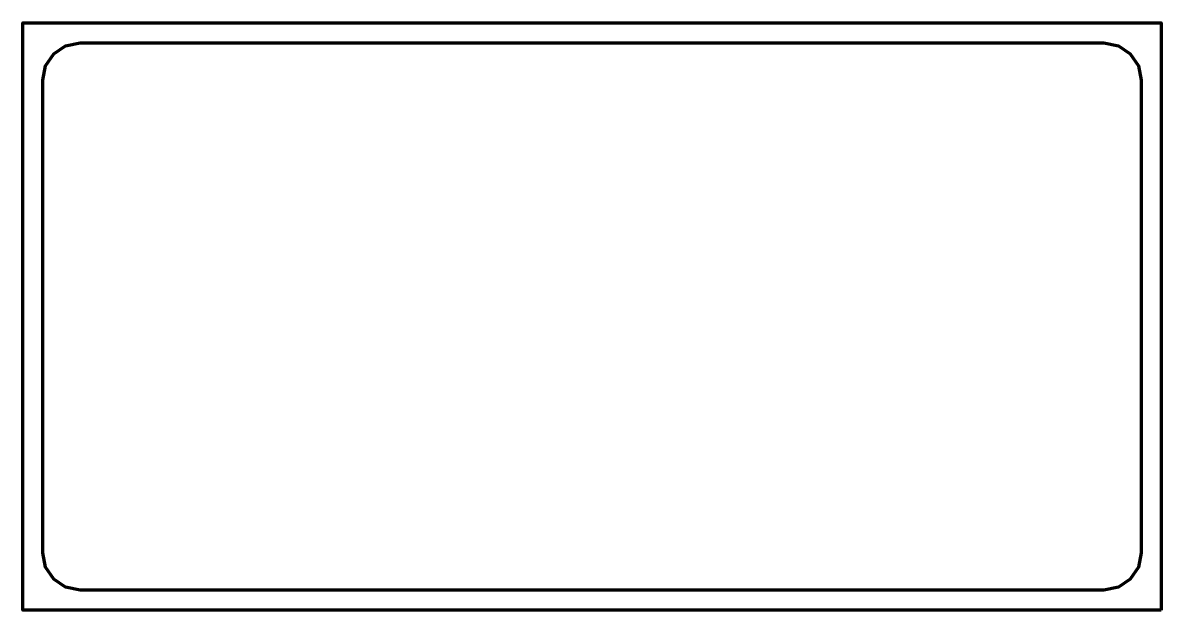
# Model space of a CAD drawing. Header units: millimetres. Extents: x -180 to 391, y 1 to 296.
import ezdxf

# ---------------------------------------------------------------- set-up
doc = ezdxf.new("R2010")
doc.units = ezdxf.units.MM
doc.header["$MEASUREMENT"] = 0
doc.layers.get('0').update_dxf_attribs({"lineweight": 0})
doc.layers.add('Safety', color=7, linetype='Continuous', lineweight=0)

msp = doc.modelspace()

# ---------------------------------------------------------------- linework, layer by layer
at = {"color": 1, "lineweight": 106, "true_color": 0xff0000}
msp.add_lwpolyline([(361.97, 11.45), (233.64, 11.45), (105.3, 11.45), (-23.03, 11.45), (-151.36, 11.45), (-158.69, 12.93), (-164.68, 16.96), (-168.72, 22.95), (-170.2, 30.28), (-170.2, 89.49), (-170.2, 148.7), (-170.2, 207.9), (-170.2, 267.11), (-168.72, 274.44), (-164.68, 280.43), (-158.69, 284.46), (-151.36, 285.94), (-23.03, 285.94), (105.3, 285.94), (233.64, 285.94), (361.97, 285.94), (369.3, 284.46), (375.29, 280.43), (379.32, 274.44), (380.8, 267.11), (380.8, 207.9), (380.8, 148.7), (380.8, 89.49), (380.8, 30.28), (379.32, 22.95), (375.29, 16.96), (369.3, 12.93)], close=True, dxfattribs=at)
at = {"layer": 'Safety', "color": 1, "lineweight": 106, "true_color": 0xff0000}
msp.add_lwpolyline([(390.8, 1.45), (-180.2, 1.45), (-180.2, 295.94), (390.8, 295.94)], close=True, dxfattribs=at)

doc.saveas('drawing.dxf')
